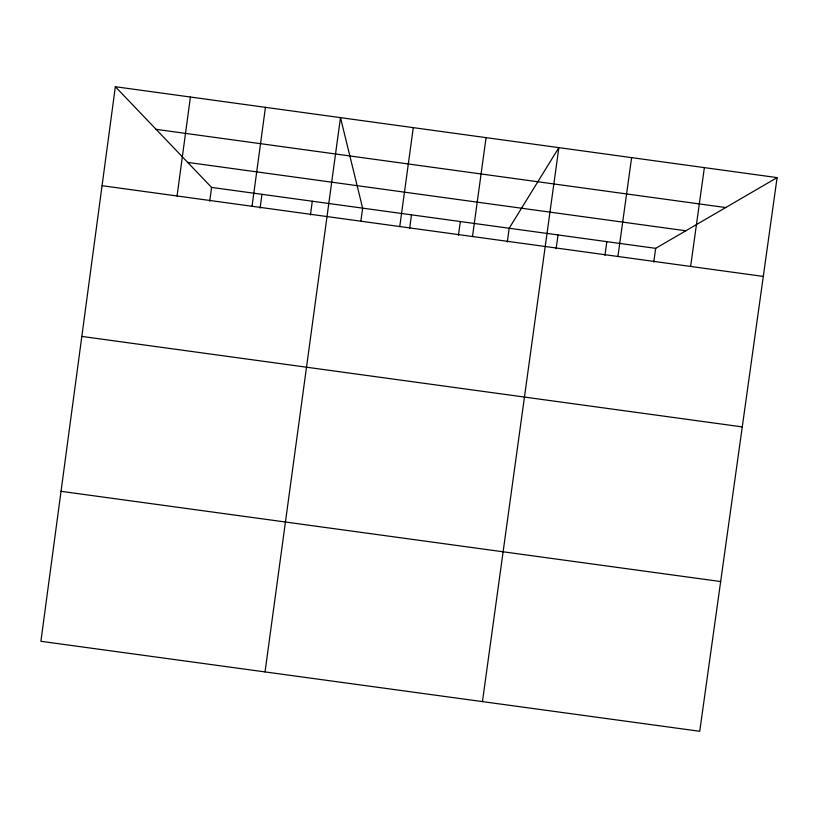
<?xml version="1.0" encoding="UTF-8"?>
<svg xmlns="http://www.w3.org/2000/svg" width="818" height="818" viewBox="0 0 818 818"><rect width="100%" height="100%" fill="white"/><g stroke="black" fill="none" stroke-linecap="round" stroke-linejoin="round"><path stroke-width="1.23" d="M115.348 86.718L40.9 641.302L699.738 731.282L777.1 177.608L115.348 86.718L211.596 187.414L655.668 248.345L777.1 177.608M177.066 195.993L190.41 97.025M209.735 201.187L211.596 187.414M252.046 206.279L265.451 107.332M260.083 208.099L261.954 194.326M310.421 215.001L312.302 201.228M265.032 671.915L340.482 117.639L362.64 208.14L360.932 220.656M399.767 226.545L413.284 127.639M409.613 228.611L411.495 214.837M458.448 235.308L460.34 221.545M472.497 236.525L486.076 137.639M507.283 242.016L509.185 228.253L558.858 147.629L482.446 701.609M556.117 248.713L558.019 234.95M604.942 255.41L606.844 241.647M617.927 256.474L631.619 157.629M653.756 262.108L655.668 248.345M690.617 266.453L704.37 167.618M156.095 129.346L725.699 207.547M187.69 162.404L685.832 230.778M102.066 185.696L763.296 276.423M81.831 336.423L742.263 426.904M61.033 491.321L720.658 581.547"/></g></svg>
